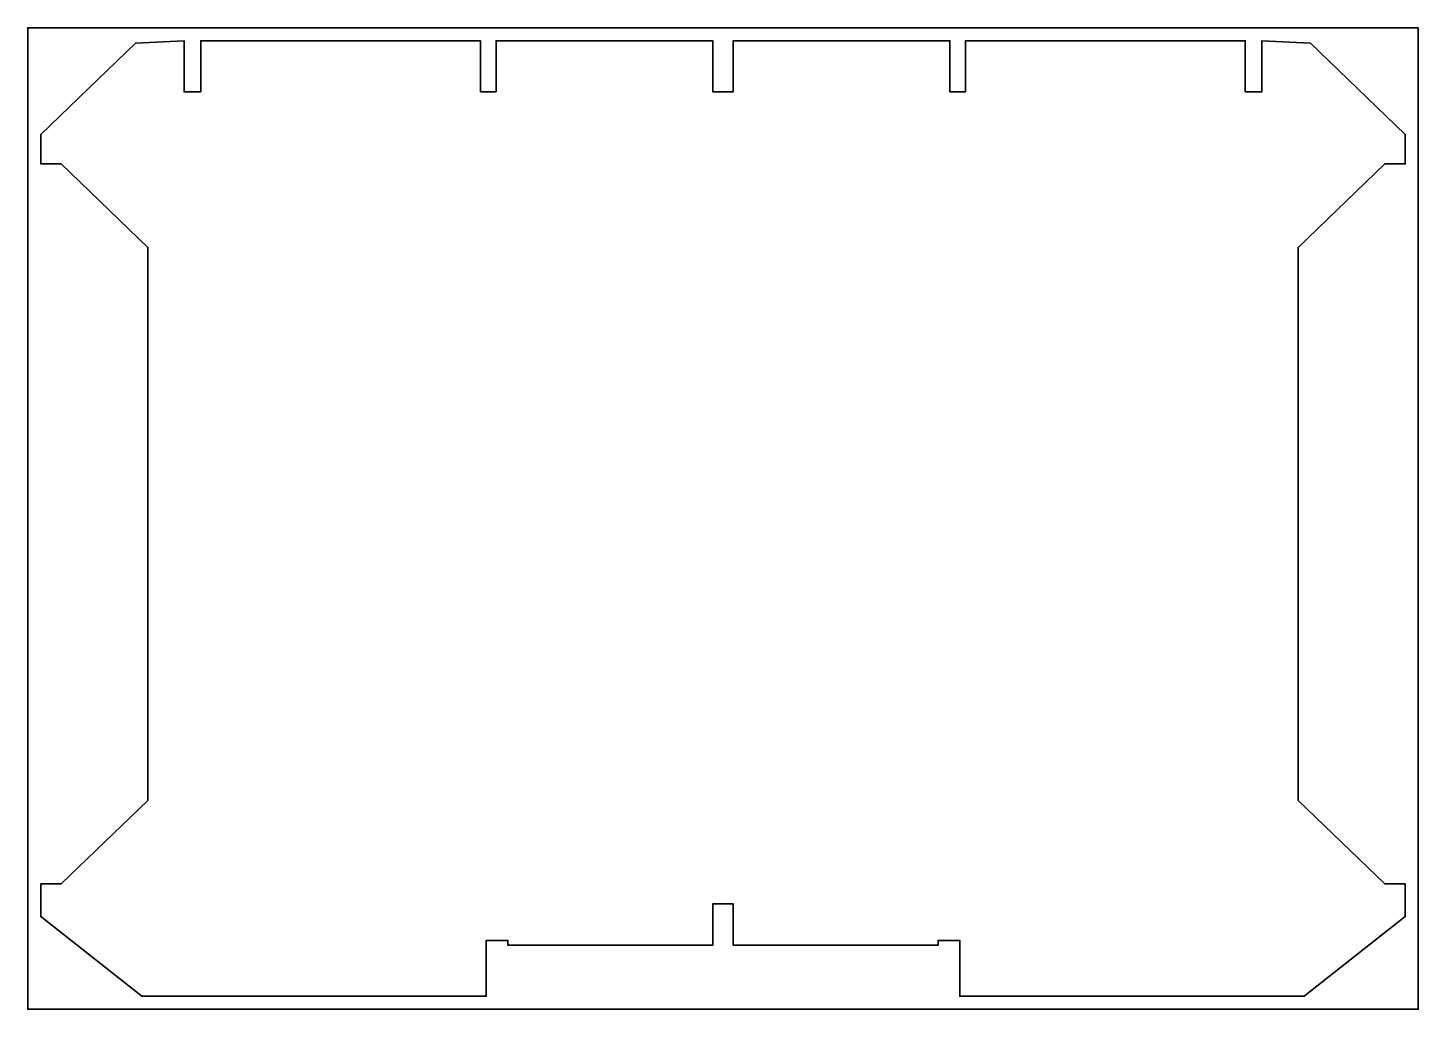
# Model space of a CAD drawing. Header units: millimetres. Extents: x -165 to 375, y -42 to 339.
import ezdxf

# ---------------------------------------------------------------- set-up
doc = ezdxf.new("R2010")
doc.units = ezdxf.units.MM
doc.header["$MEASUREMENT"] = 0
doc.layers.get('0').update_dxf_attribs({"lineweight": 0})
doc.layers.add('Safety', color=7, linetype='Continuous', lineweight=0)

msp = doc.modelspace()

# ---------------------------------------------------------------- linework, layer by layer
at = {"color": 18, "lineweight": 35, "true_color": 0x000000}
msp.add_lwpolyline([(105, 314.26), (109, 314.26), (109, 334.12), (193.15, 334.12), (193.15, 314.26), (199.25, 314.26), (199.25, 334.12), (307.88, 334.12), (307.89, 314.26), (314.39, 314.21), (314.38, 334.09), (333.2, 333.11), (333.2, 333.11), (370.08, 297.73), (370.08, 286.23), (362.09, 286.23), (328.45, 253.81), (328.45, 212.27), (328.45, 77.49), (328.45, 38.96), (362.09, 6.54), (370.08, 6.54), (370.08, -6.12), (330.73, -37.12), (196.97, -37.12), (196.97, -15.43), (188.53, -15.43), (188.53, -17.3), (109, -17.3), (109, -1.22), (105, -1.22), (101, -1.22), (101, -17.3), (21.47, -17.3), (21.47, -15.43), (13.03, -15.43), (13.03, -37.12), (-120.73, -37.12), (-160.08, -6.12), (-160.08, 6.54), (-152.09, 6.54), (-118.45, 38.96), (-118.45, 77.49), (-118.45, 212.27), (-118.45, 253.81), (-152.09, 286.23), (-160.08, 286.23), (-160.08, 297.73), (-123.2, 333.11), (-123.2, 333.11), (-104.38, 334.09), (-104.39, 314.21), (-97.89, 314.26), (-97.88, 334.12), (10.75, 334.12), (10.75, 314.26), (16.85, 314.26), (16.85, 334.12), (101, 334.12), (101, 314.26)], close=True, dxfattribs=at)
at = {"layer": 'Safety', "color": 18, "lineweight": 35, "true_color": 0x000000}
msp.add_lwpolyline([(375.08, 339.12), (-165.08, 339.12), (-165.08, -42.12), (375.08, -42.12)], close=True, dxfattribs=at)

doc.saveas('drawing.dxf')
